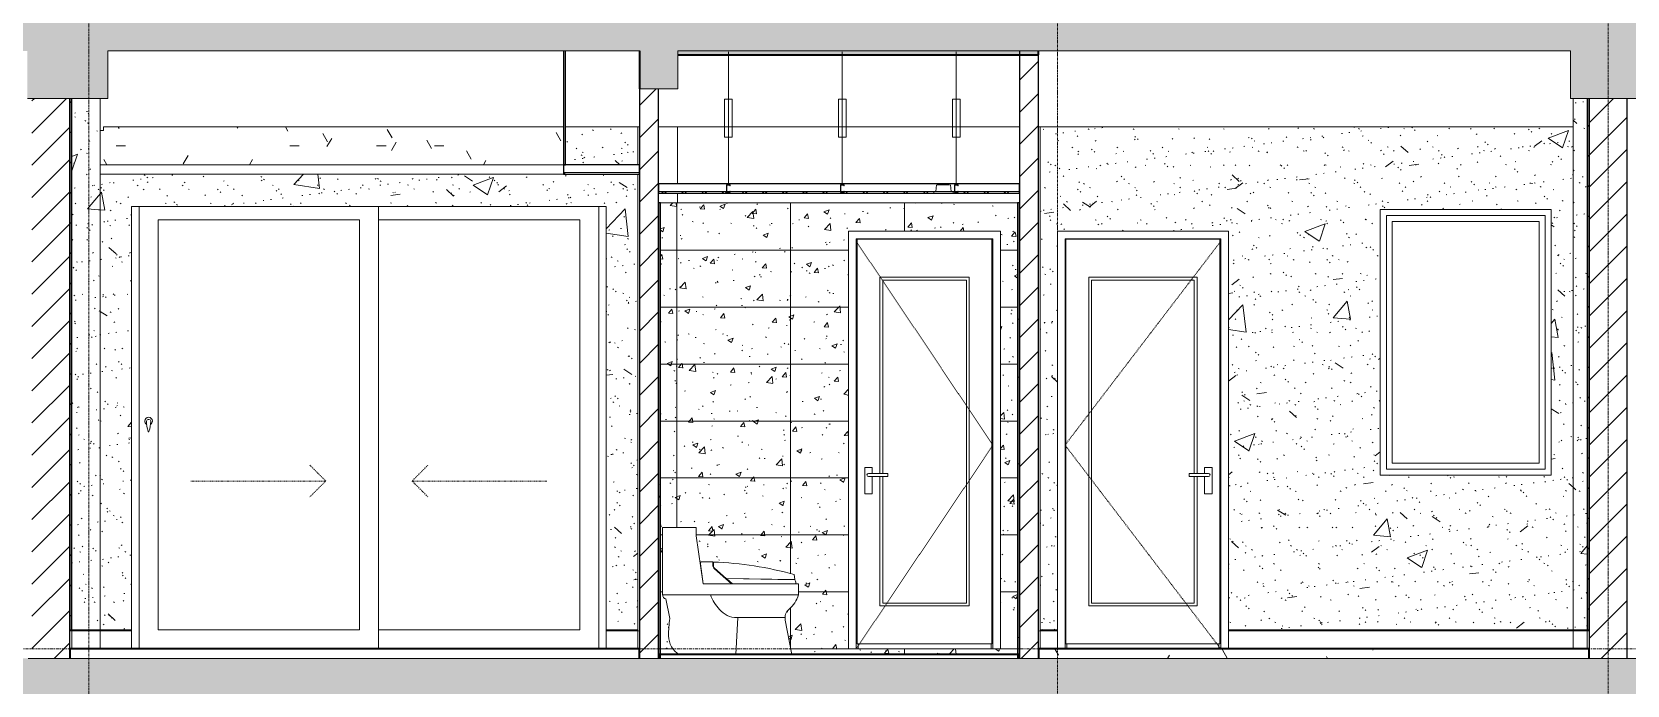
# Model space of a CAD drawing. Header units: millimetres. Extents: x -92143 to -2058, y -8802 to 35300.
# Drawn here: x -33837 to -25437, y 22409 to 25850 of the extents above; entities that cross this region are included whole.
import ezdxf

# ---------------------------------------------------------------- set-up
doc = ezdxf.new("R2010")
doc.units = ezdxf.units.MM
for name, pattern in [('Centre', [31.75, 6.35, -4.7625, 15.875, -4.7625]), ('Dash', [6.35, 3.175, -3.175]), ('Grid Line', [22.225, 12.7, -3.175, 3.175, -3.175])]:
    doc.linetypes.add(name, pattern=pattern)
for name, color, linetype, lineweight in [('0-1', 7, 'Continuous', 5), ('A-CLNG', 13, 'Continuous', 9), ('A-CLNG-1', 250, 'Continuous', 25), ('A-CLNG-2', 7, 'Continuous', 9), ('A-CLNG-PATT-1', 9, 'Continuous', 9), ('A-CLNG-PATT-2', 7, 'Continuous', 9), ('A-CLNG-PATT-3', 254, 'Continuous', 18), ('A-DETL-GENF', 92, 'Continuous', 9), ('A-DETL-GENF-1', 7, 'Continuous', 9), ('A-DETL-GENF-HDLN-1', 7, 'Dash', 9), ('A-DETL-THIN', 151, 'Continuous', 9), ('A-DOOR', 31, 'Continuous', 9), ('A-DOOR-1', 7, 'Continuous', 9), ('A-DOOR-FRAM', 31, 'Continuous', 9), ('A-DOOR-GLAZ', 31, 'Continuous', 9), ('A-DOOR-HDLN', 31, 'Dash', 18), ('A-FLOR-1', 10, 'Continuous', 35), ('A-FLOR-HRAL', 11, 'Continuous', 9), ('A-FLOR-HRAL-1', 253, 'Continuous', 18), ('A-FLOR-HRAL-2', 9, 'Continuous', 9), ('A-FLOR-LEVL-2', 51, 'Centre', 9), ('A-FLOR-PATT-1', 7, 'Continuous', 9), ('A-FLOR-PATT-2', 67, 'Continuous', 9), ('A-GLAZ', 151, 'Continuous', 9), ('A-GLAZ-1', 7, 'Continuous', 9), ('A-WALL-1', 7, 'Continuous', 9), ('A-WALL-2', 250, 'Continuous', 25), ('A-WALL-3', 113, 'Continuous', 25), ('A-WALL-PATT-1', 7, 'Continuous', 9), ('A-WALL-PATT-2', 9, 'Continuous', 9), ('A-WALL-PATT-4', 111, 'Continuous', 9), ('E-LITE-EQPM', 33, 'Continuous', 9), ('E-LITE-EQPM-1', 7, 'Continuous', 9), ('I-WALL-1', 250, 'Continuous', 25), ('I-WALL-2', 7, 'Continuous', 9), ('P-SANR-FIXT', 6, 'Continuous', 9), ('P-SANR-FIXT-1', 7, 'Continuous', 9), ('S-BEAM-2', 7, 'Continuous', 9), ('S-BEAM-3', 10, 'Continuous', 35), ('S-COLS-1', 7, 'Continuous', 9), ('S-GRID-1', 1, 'Grid Line', 9)]:
    doc.layers.add(name, color=color, linetype=linetype, lineweight=lineweight)
pattern_1 = [(45, (-51987.05, 14125), (-84.8528, 84.8528), [])]
pattern_2 = [(0, (-51987.05, 14125), (609.6, 152.4), [50.292, -406.908, 50.292, -406.908, -2438.4]), (0, (-51987.05, 14125), (609.6, 152.4), [-914.4, 50.292, -864.108, 50.292, -406.908, -1066.8]), (0, (-51987.05, 14125), (609.6, 152.4), [-2286, 50.292, -254.508, 50.292, -711.708]), (120, (-51758.45, 14201.2), (-436.7823, 451.7291), [50.292, -406.908, 50.292, -2845.308]), (120, (-51758.45, 14201.2), (-436.7823, 451.7291), [-507.492, -406.908, 50.292, -864.108, -1524]), (120, (-51758.45, 14201.2), (-436.7823, 451.7291), [-1828.8, 50.292, -406.908, 50.292, -1016.508]), (120, (-51758.45, 14201.2), (-436.7823, 451.7291), [-2336.292, -254.508, 50.292, -711.708]), (240, (-51682.25, 14506), (-172.8177, -604.1291), [50.292, -406.908, 50.292, -406.908, -2438.4]), (240, (-51682.25, 14506), (-172.8177, -604.1291), [-914.4, 50.292, -864.108, 50.292, -406.908, -1066.8]), (240, (-51682.25, 14506), (-172.8177, -604.1291), [-2286, 50.292, -254.508, 50.292, -711.708])]
pattern_3 = [(50, (-51987.05, 14125), (1093.104, -95.634), [114.3, -1257.3]), (355, (-51987, 14125), (-211.457, 1146.34), [91.44, -1005.84]), (100.451, (-51896, 14117), (881.656, 1050.7), [97.14, -1068.54]), (46.184, (-51987, 14429.8), (1626.475, -252.257), [171.45, -1885.95]), (96.636, (-51851.5, 14408.8), (1424.42, 1484.565), [145.71, -1602.81]), (351.184, (-51987, 14429.8), (1424.43, 1484.55), [137.16, -1508.76]), (21, (-51834.65, 14353.6), (909.686, -613.59), [114.3, -1257.3]), (326, (-51834.7, 14353.6), (370.812, 1105.13), [91.44, -1005.84]), (71.451, (-51758.8, 14302.5), (1280.503, 491.528), [97.14, -1068.54]), (37.5, (-51987.05, 14125), (18.5313, 507.3303), [50.292, -943.356, 50.292, -970.788, -1009.65]), (37.5, (-51987.05, 14125), (18.5313, 507.3303), [-2014.728, 50.292, -959.358]), (7.5, (-51987.05, 14125), (400.918, 601.084), [50.292, -531.876, 50.292, -920.496, -384.81]), (7.5, (-51987.05, 14125), (400.918, 601.084), [-1552.956, 50.292, -334.518]), (327.5, (-52326.9, 14125), (813.545, -34.3737), [50.292, -330.708, 50.292, -1138.428, -1577.34]), (327.5, (-52326.9, 14125), (813.545, -34.3737), [-1569.72, 50.292, -1527.048]), (317.5, (-52479.3, 14125), (888.775, 152.56), [50.292, -445.008, 50.292, -739.14, -1120.14]), (317.5, (-52479.3, 14125), (888.775, 152.56), [-1284.732, 50.292, -1069.848])]
pattern_4 = [(37.5, (-51987.05, 14125), (-4.79953, 146.8239), [5.029, -110.795, 5.029, -124.511, -123.825]), (37.5, (-51987.05, 14125), (-4.79953, 146.8239), [-245.364, 5.029, -118.796]), (7.5, (-51987.05, 14125), (134.8574, 215.0472), [5.029, -57.455, 5.029, -99.365, -40.005]), (7.5, (-51987.05, 14125), (134.8574, 215.0472), [-166.878, 5.029, -34.976]), (327.5, (-52080.78, 14125), (237.29776, 0.4316), [5.029, -33.071, 5.029, -132.131, -179.07]), (327.5, (-52080.78, 14125), (237.29776, 0.4316), [-175.26, 5.029, -174.041]), (317.5, (-52080.78, 14125), (229.067, 66.8792), [5.029, -14.021, 5.029, -84.887, -102.87]), (317.5, (-52080.78, 14125), (229.067, 66.8792), [-108.966, 5.029, -97.841])]
pattern_5 = [(45, (-51987.05, 14125), (-79.5495, 79.5495), [])]

# ---------------------------------------------------------------- blocks, each defined once
blk = doc.blocks.new('NCV_TKTC_KET CAU_rvt-1-TKCS_MẶT CẮT E')
at = {"layer": 'A-FLOR-PATT-1'}
h = blk.add_hatch(color=256, dxfattribs=at)
h.paths.add_polyline_path([(-48635.6, 25730), (-48635.6, 25750), (-50536.9, 25750), (-50536.9, 25730), (-48844.9, 25730)])
h.paths.add_polyline_path([(-75336.9, 25730), (-73236.9, 25730), (-73236.9, 25750), (-75336.9, 25750)])
h.paths.add_polyline_path([(-20336.9, 25730), (-20336.9, 25750), (-22235.3, 25750), (-22235.3, 25730), (-20484.2, 25730)])
h.paths.add_polyline_path([(-22435.3, 25730), (-22435.3, 25750), (-22438.4, 25750), (-22438.4, 25730)])
h.paths.add_polyline_path([(-48435.6, 25730), (-48433.3, 25730), (-48433.3, 25750), (-48435.6, 25750)])
h.paths.add_polyline_path([(-28536.9, 25730), (-28536.9, 25750), (-30435.3, 25750), (-30435.3, 25730), (-28807.5, 25730)])
h.paths.add_polyline_path([(-66936.9, 25730), (-65032.3, 25730), (-65032.3, 25750), (-66936.9, 25750)])
h.paths.add_polyline_path([(-30635.3, 25730), (-30635.3, 25750), (-30638.4, 25750), (-30638.4, 25730)])
h.paths.add_polyline_path([(-58736.9, 25730), (-56833.3, 25730), (-56833.3, 25750), (-58736.9, 25750)])
h.paths.add_polyline_path([(-40434.4, 25730), (-40434.4, 25750), (-42336.9, 25750), (-42336.9, 25730), (-40521.7, 25730)])
at = {"layer": 'A-FLOR-1'}
for p, q in [((-30638.4, 25750.2), (-30638.4, 25730)), ((-30638.4, 25730), (-30635.3, 25730)), ((-30435.3, 25730), (-28536.9, 25730)), ((-28536.9, 25730), (-28536.9, 25750))]:
    blk.add_line(p, q, dxfattribs=at)
at = {"layer": 'S-BEAM-2'}
for p, q in [((-33476.9, 25330), (-33460.6, 25330)), ((-33460.6, 25350), (-33460.6, 25330)), ((-31036.9, 25350), (-33460.6, 25350)), ((-30636.9, 25350), (-31026.9, 25350)), ((-28636.9, 25350), (-30536.9, 25350)), ((-27336.9, 25350), (-28536.9, 25350)), ((-25721.9, 25350), (-27336.9, 25350))]:
    blk.add_line(p, q, dxfattribs=at)
at = {"layer": 'S-BEAM-3'}
blk.add_line((-30636.9, 25750.1), (-30636.9, 25550), dxfattribs=at)
blk = doc.blocks.new('DOOR_CW_01 CANH MO-PANEL KINH - DIW_01-900x2200-CỬA GỖ VÂN LAMINATE-553375-TKCS_MẶT CẮT E')
at = {"layer": 'A-DETL-GENF-HDLN-1'}
for p, q in [((-28396.9, 6673.5), (-27576.9, 7747)), ((-27576.9, 5600), (-28396.9, 6673.5))]:
    blk.add_line(p, q, dxfattribs=at)
at = {"layer": 'A-DOOR-1'}
for p, q in [((-28396.9, 7760), (-28396.9, 5600)), ((-28396.9, 7760), (-27576.9, 7760)), ((-28391.9, 7758), (-28391.9, 5626)), ((-27581.9, 7758), (-28391.9, 7758)), ((-27581.9, 5626), (-27581.9, 7758)), ((-27576.9, 5600), (-27576.9, 7760)), ((-28271.9, 7558), (-27701.9, 7558)), ((-28271.9, 5826), (-28271.9, 7558)), ((-27716.9, 7543), (-28256.9, 7543)), ((-28256.9, 7543), (-28256.9, 5841)), ((-27716.9, 6524.5), (-27716.9, 7543)), ((-27701.9, 7558), (-27701.9, 6524.5)), ((-27661.7, 6556), (-27661.7, 6524.5)), ((-27622.2, 6556), (-27661.7, 6556)), ((-27622.2, 6416), (-27622.2, 6556)), ((-27742.7, 6524.5), (-27716.9, 6524.5)), ((-27742.7, 6507.5), (-27742.7, 6524.5)), ((-27716.9, 6507.5), (-27742.7, 6507.5)), ((-27641.9, 6524.5), (-27716.9, 6524.5)), ((-27716.9, 5841), (-27716.9, 6507.5)), ((-27641.9, 6507.5), (-27716.9, 6507.5)), ((-27701.9, 6507.5), (-27701.9, 5826)), ((-27661.7, 6507.5), (-27661.7, 6416)), ((-27661.7, 6416), (-27622.2, 6416)), ((-27701.9, 5826), (-28271.9, 5826)), ((-28256.9, 5841), (-27716.9, 5841)), ((-28436.9, 5695), (-28436.9, 5700)), ((-27536.9, 5700), (-27536.9, 5600)), ((-28391.9, 5626), (-27581.9, 5626)), ((-28386.9, 5600), (-28386.9, 5626)), ((-27586.9, 5600), (-27586.9, 5626))]:
    blk.add_line(p, q, dxfattribs=at)
for start, end in [(0, 90), (270, 0)]:
    blk.add_arc((-27641.9, 6516), 8.5, start, end, dxfattribs=at)
blk = doc.blocks.new('DOOR_CW_01 CANH MO-PANEL KINH - DIG_02-800x2200-CỬA NHÔM KÍNH-400864-TKCS_MẶT CẮT E')
at = {"layer": 'A-DETL-GENF-HDLN-1'}
for p, q in [((-28776.5, 6673.5), (-29496.5, 7747)), ((-29496.5, 5600), (-28776.5, 6673.5))]:
    blk.add_line(p, q, dxfattribs=at)
at = {"layer": 'A-DOOR-1'}
for p, q in [((-29496.5, 7760), (-29496.5, 5600)), ((-29496.5, 7760), (-28776.5, 7760)), ((-28781.5, 7758), (-29491.5, 7758)), ((-29491.5, 7758), (-29491.5, 5626)), ((-28781.5, 5626), (-28781.5, 7758)), ((-28776.5, 5600), (-28776.5, 7760)), ((-29371.5, 6524.5), (-29371.5, 7558)), ((-29371.5, 7558), (-28901.5, 7558)), ((-29356.5, 7543), (-29356.5, 6524.5)), ((-28916.5, 7543), (-29356.5, 7543)), ((-28916.5, 5841), (-28916.5, 7543)), ((-28901.5, 7558), (-28901.5, 5826)), ((-29411.8, 6556), (-29451.3, 6556)), ((-29451.3, 6556), (-29451.3, 6416)), ((-29411.8, 6524.5), (-29411.8, 6556)), ((-29356.5, 6524.5), (-29431.5, 6524.5)), ((-29356.5, 6507.5), (-29431.5, 6507.5)), ((-29411.8, 6416), (-29411.8, 6507.5)), ((-29371.5, 5826), (-29371.5, 6507.5)), ((-29356.5, 6524.5), (-29330.7, 6524.5)), ((-29356.5, 6507.5), (-29356.5, 5841)), ((-29330.7, 6507.5), (-29356.5, 6507.5)), ((-29330.7, 6524.5), (-29330.7, 6507.5)), ((-29451.3, 6416), (-29411.8, 6416)), ((-28901.5, 5826), (-29371.5, 5826)), ((-29356.5, 5841), (-28916.5, 5841)), ((-29491.5, 5626), (-28781.5, 5626)), ((-29486.5, 5626), (-29486.5, 5600)), ((-28786.5, 5626), (-28786.5, 5600))]:
    blk.add_line(p, q, dxfattribs=at)
for start, end in [(90, 180), (180, 270)]:
    blk.add_arc((-29431.5, 6516), 8.5, start, end, dxfattribs=at)
blk = doc.blocks.new('M_Fixed - 900 x 1400-901190-TKCS_MẶT CẮT E')
at = {"layer": 'A-GLAZ-1'}
for p, q in [((-26704.9, 7883), (-25868.9, 7883)), ((-26704.9, 6547), (-26704.9, 7883)), ((-26673.9, 7852), (-25899.9, 7852)), ((-26673.9, 6578), (-26673.9, 7852)), ((-25899.9, 7852), (-25899.9, 6578)), ((-25868.9, 7883), (-25868.9, 6547)), ((-25899.9, 6578), (-26673.9, 6578)), ((-25868.9, 6547), (-26704.9, 6547))]:
    blk.add_line(p, q, dxfattribs=at)
blk = doc.blocks.new('TOILET - TOILET-400871-TKCS_MẶT CẮT E')
at = {"layer": 'P-SANR-FIXT-1'}
for p, q in [((-30517.2, 6238.8), (-30338.3, 6238.8)), ((-30517.2, 5884.5), (-30517.2, 6238.8)), ((-30338.3, 6238.8), (-30338.3, 6196.1)), ((-30338.3, 6196.1), (-30301.7, 5942.7)), ((-30317.1, 6048.9), (-30313.7, 6058.1)), ((-30301.7, 5942.7), (-30317.1, 6048.9)), ((-30311.6, 6059.4), (-30250.9, 6057.8)), ((-30248.1, 6040.7), (-30248.1, 6057.1)), ((-30181.1, 5971.6), (-30244.4, 6027.8)), ((-30243, 6022.1), (-30153.7, 5942.7)), ((-29819.2, 5965.3), (-30181.1, 5971.6)), ((-30179, 5970), (-29819.9, 5963.7)), ((-30147, 5942.7), (-30179, 5970)), ((-29822.8, 5991.3), (-29819.2, 5965.3)), ((-30514.1, 5884.5), (-30517.2, 5884.5)), ((-29800.4, 5884.5), (-30517.2, 5884.5)), ((-30153.7, 5942.7), (-30301.7, 5942.7)), ((-30301.7, 5942.7), (-29800.4, 5942.7)), ((-29813.5, 5942.7), (-30147, 5942.7)), ((-29813.5, 5950.7), (-29813.5, 5942.7)), ((-29800.4, 5942.7), (-29800.4, 5884.5)), ((-30477.9, 5760.8), (-30499.7, 5863.3)), ((-30130, 5570), (-30119.8, 5764.9)), ((-30125, 5764.9), (-29871.4, 5764.9)), ((-29869.9, 5751.5), (-29836, 5570))]:
    blk.add_line(p, q, dxfattribs=at)
for centre, radius, start, end in [((-30311.7, 6057.2), 2.2, 88.51614, 155.48386), ((-29006, 6068.4), 1244.9, 180.48583, 181.44358), ((-30310.2, 4249.5), 1808.7, 74.36622, 88.03046), ((-30226.7, 6039.8), 24, 186.65493, 227.34507), ((-30223.8, 6040.7), 24.3, 180, 212), ((-30495.4, 5881.7), 18.9, 171.55862, 257), ((-30070.1, 5954.4), 206.2, 199.83167, 225.13615), ((-29944.9, 5924.8), 150, 309.05865, 344.41613), ((-29845.4, 5943), 32.8, 13.44859, 39.07027), ((-30125, 5881.3), 116.3, 218.87858, 270), ((-29814.7, 5764.2), 56.7, 129.05865, 192.94135), ((-29921.6, 5674.2), 563, 171.15965, 180.57228), ((-30367.9, 5669.8), 116.7, 180.57228, 239.3773)]:
    blk.add_arc(centre, radius, start, end, dxfattribs=at)
blk = doc.blocks.new('LIC_10-ĐÈN LED DOWNLIGHT ÂM TRẦN_ P_6W_ ÁNH SÁNG 4000K - LIC_10-ĐÈN LED DOWNLIGHT ÂM TRẦN_ P_6W_ ÁNH SÁNG 4000K-806193-TKCS_MẶT CẮT E')
at = {"layer": 'E-LITE-EQPM-1'}
for p, q in [((-29096.9, 8000), (-29096.9, 7998)), ((-29096.9, 7998), (-29091, 7998)), ((-28976.9, 7998), (-29096.9, 7998)), ((-29093.4, 8000), (-29095.8, 8000)), ((-29076.1, 8000), (-29093.3, 8000)), ((-28982.9, 8000), (-29091, 8000)), ((-29087.9, 8009), (-29087.9, 8000)), ((-29082, 8000), (-29085.5, 8000)), ((-28991, 8009), (-29082.9, 8009)), ((-29081.9, 8002), (-29081.9, 8000)), ((-29078.6, 8000), (-29081.1, 8000)), ((-29074.4, 8045), (-29077, 8009)), ((-29000.3, 8000), (-29073.6, 8000)), ((-29004.4, 8045), (-29069.4, 8045)), ((-29053.3, 8000), (-29060.6, 8000)), ((-29013.3, 8000), (-29020.5, 8000)), ((-28996.9, 8009), (-28999.4, 8045)), ((-28980.5, 8000), (-28997.7, 8000)), ((-28992.7, 8000), (-28995.3, 8000)), ((-28991.9, 8000), (-28991.9, 8002)), ((-28988.4, 8000), (-28991.8, 8000)), ((-28985.9, 8000), (-28985.9, 8009)), ((-28982.9, 7998), (-28976.9, 7998)), ((-28978.1, 8000), (-28980.5, 8000)), ((-28976.9, 7998), (-28976.9, 8000))]:
    blk.add_line(p, q, dxfattribs=at)
blk = doc.blocks.new('Railing - Railing-943831-TKCS_MẶT CẮT E')
at = {"layer": 'A-FLOR-HRAL-1'}
for p, q in [((-33626.9, 22695), (-33636.9, 22695)), ((-33636.9, 22695), (-33636.9, 22600)), ((-33626.9, 22600), (-33626.9, 22695)), ((-33636.9, 22600), (-33626.9, 22600))]:
    blk.add_line(p, q, dxfattribs=at)
at = {"layer": 'A-FLOR-HRAL-2'}
for p, q in [((-33626.9, 22695), (-33476.9, 22695)), ((-33476.9, 22695), (-33313.1, 22695)), ((-33476.9, 22695), (-33476.9, 22600)), ((-33313.1, 22695), (-33313.1, 22600))]:
    blk.add_line(p, q, dxfattribs=at)
blk = doc.blocks.new('Railing - Railing-915936-TKCS_MẶT CẮT E')
at = {"layer": 'A-FLOR-HRAL-2'}
for p, q in [((-30813.1, 5600), (-30813.1, 5695)), ((-30813.1, 5695), (-30646.9, 5695)), ((-30646.9, 5695), (-30636.9, 5695)), ((-30646.9, 5695), (-30646.9, 5600))]:
    blk.add_line(p, q, dxfattribs=at)
blk = doc.blocks.new('Railing - Railing-915938-TKCS_MẶT CẮT E')
at = {"layer": 'A-FLOR-HRAL-1'}
for p, q in [((-28526.9, 5695), (-28536.9, 5695)), ((-28536.9, 5695), (-28536.9, 5600)), ((-28526.9, 5600), (-28526.9, 5695)), ((-28536.9, 5600), (-28526.9, 5600))]:
    blk.add_line(p, q, dxfattribs=at)
at = {"layer": 'A-FLOR-HRAL-2'}
for p, q in [((-28526.9, 5695), (-28436.5, 5695)), ((-28436.5, 5695), (-28436.5, 5600))]:
    blk.add_line(p, q, dxfattribs=at)
blk = doc.blocks.new('Railing - Railing-915939-TKCS_MẶT CẮT E')
at = {"layer": 'A-FLOR-HRAL-1'}
for p, q in [((-25636.9, 5695), (-25646.9, 5695)), ((-25646.9, 5695), (-25646.9, 5600)), ((-25636.9, 5600), (-25636.9, 5695)), ((-25646.9, 5600), (-25636.9, 5600))]:
    blk.add_line(p, q, dxfattribs=at)
at = {"layer": 'A-FLOR-HRAL-2'}
for p, q in [((-27536.5, 5695), (-25721.9, 5695)), ((-27536.5, 5600), (-27536.5, 5695)), ((-25721.9, 5695), (-25646.9, 5695)), ((-25721.9, 5695), (-25721.9, 5600))]:
    blk.add_line(p, q, dxfattribs=at)
blk = doc.blocks.new('CL_01-VÁCH DỰNG THẠCH CAO CĂN HỘ LOẠI 1-5D11 - CL_01-VÁCH DỰNG THẠCH CAO CĂN HỘ LOẠI 1A-5-V64-TKCS_MẶT CẮT E')
at = {"layer": 'A-CLNG-PATT-3'}
h = blk.add_hatch(dxfattribs=at)
h.set_pattern_fill('FP_2', color=256, style=0, pattern_type=2)
h.set_pattern_definition(pattern_2)
h.paths.add_polyline_path([(-31036.9, 25150), (-31036.9, 25350), (-33460.6, 25350), (-33460.6, 25330), (-33476.9, 25330), (-33476.9, 25150), (-31581.9, 25150)])
at = {"layer": 'A-CLNG-1'}
for p, q in [((-31036.9, 25750), (-31036.9, 25150)), ((-31026.9, 25150), (-31026.9, 25750)), ((-31036.9, 25150), (-31026.9, 25150))]:
    blk.add_line(p, q, dxfattribs=at)
at = {"layer": 'A-CLNG-2'}
blk.add_line((-31036.9, 25150), (-33476.9, 25150), dxfattribs=at)
blk = doc.blocks.new('NCV_TKTC_TANG 6 - 8_rvt-1-TKCS_MẶT CẮT E')
at = {"layer": 'A-CLNG-PATT-1'}
h = blk.add_hatch(dxfattribs=at)
h.set_pattern_fill('FP_4', color=256, style=0, pattern_type=2)
h.set_pattern_definition([(45, (-51987.05, 14125), (-53.033, 53.033), []), (135, (-51987.05, 14125), (-53.033, -53.033), [])])
h.paths.add_polyline_path([(-28807.5, 25000), (-28636.9, 25000), (-28636.9, 25010), (-28959.4, 25010), (-28959.4, 25005), (-28979.4, 25005), (-28979.4, 25010), (-28990.5, 25009), (-28990.5, 25000), (-28959.4, 25000)])
h.paths.add_polyline_path([(-30348.8, 25000), (-29083.4, 25000), (-29082.9, 25009), (-29559.4, 25007.5), (-29559.4, 25005), (-29579.4, 25005), (-29579.4, 25010), (-30159.4, 25010), (-30159.4, 25005), (-30179.4, 25005), (-30179.4, 25010), (-30536.9, 25010), (-30536.9, 25000)])
h.paths.add_polyline_path([(-28961.9, 25007.5), (-28961.9, 25010), (-28976.9, 25009), (-28976.9, 25007.5)])
h.paths.add_polyline_path([(-29576.9, 25007.5), (-29561.9, 25007.5), (-29561.9, 25010), (-29576.9, 25010)])
h.paths.add_polyline_path([(-30176.9, 25007.5), (-30161.9, 25007.5), (-30161.9, 25010), (-30176.9, 25010)])
at = {"layer": 'A-CLNG-PATT-2'}
h = blk.add_hatch(dxfattribs=at)
h.set_pattern_fill('FP_12', color=256, style=0, pattern_type=2)
h.set_pattern_definition([(0, (-51987.05, 14125), (1219.2, 304.8), [50.292, -864.108, 50.292, -864.108, -4876.8]), (0, (-51987.05, 14125), (1219.2, 304.8), [-1828.8, 50.292, -1778.508, 50.292, -864.108, -2133.6]), (0, (-51987.05, 14125), (1219.2, 304.8), [-4572, 50.292, -559.308, 50.292, -1473.708]), (120, (-51529.85, 14277.4), (-873.5645, 903.458), [50.292, -864.108, 50.292, -5740.908]), (120, (-51529.85, 14277.4), (-873.5645, 903.458), [-964.692, -864.108, 50.292, -1778.508, -3048]), (120, (-51529.85, 14277.4), (-873.5645, 903.458), [-3657.6, 50.292, -864.108, 50.292, -2083.308]), (120, (-51529.85, 14277.4), (-873.5645, 903.458), [-4622.292, -559.308, 50.292, -1473.708]), (240, (-51377.45, 14887), (-345.6355, -1208.258), [50.292, -864.108, 50.292, -5740.908]), (240, (-51377.45, 14887), (-345.6355, -1208.258), [-964.692, -864.108, 50.292, -1778.508, -3048]), (240, (-51377.45, 14887), (-345.6355, -1208.258), [-3657.6, 50.292, -864.108, 50.292, -2083.308]), (240, (-51377.45, 14887), (-345.6355, -1208.258), [-4622.292, -559.308, 50.292, -1473.708])])
h.paths.add_polyline_path([(-30636.9, 25100), (-30636.9, 25110), (-31036.9, 25110), (-31036.9, 25100)])
at = {"layer": 'A-FLOR-PATT-2'}
h = blk.add_hatch(dxfattribs=at)
h.set_pattern_fill('FP_2', color=256, style=0, pattern_type=2)
h.set_pattern_definition(pattern_2)
h.paths.add_polyline_path([(-28536.9, 22550), (-25636.9, 22550), (-25636.9, 22600), (-28536.9, 22600)])
at = {"layer": 'A-WALL-PATT-1'}
h = blk.add_hatch(dxfattribs=at)
h.set_pattern_fill('FP_5', color=256, style=0, pattern_type=2)
h.set_pattern_definition(pattern_5)
h.paths.add_polyline_path([(-33626.9, 22700), (-33626.9, 25500), (-33636.9, 25500), (-33636.9, 22700)])
h = blk.add_hatch(dxfattribs=at)
h.set_pattern_fill('FP_5', color=256, style=0, pattern_type=2)
h.set_pattern_definition(pattern_5)
h.paths.add_polyline_path([(-25636.9, 22700), (-25636.9, 25500), (-25646.9, 25500), (-25646.9, 22700)])
at = {"layer": 'A-WALL-PATT-2'}
h = blk.add_hatch(dxfattribs=at)
h.set_pattern_fill('FP_1', color=256, style=0, pattern_type=2)
h.set_pattern_definition(pattern_1)
h.paths.add_polyline_path([(-28636.9, 22550), (-28536.9, 22550), (-28536.9, 25750), (-28636.9, 25750), (-28636.9, 23022.2)])
h = blk.add_hatch(dxfattribs=at)
h.set_pattern_fill('FP_1', color=256, style=0, pattern_type=2)
h.set_pattern_definition(pattern_1)
h.paths.add_polyline_path([(-30636.9, 22550), (-30536.9, 22550), (-30536.9, 25550), (-30635.3, 25550), (-30636.9, 22717.8)])
h = blk.add_hatch(dxfattribs=at)
h.set_pattern_fill('FP_7', color=256, style=0, pattern_type=2)
h.set_pattern_definition(pattern_3)
h.paths.add_polyline_path([(-33486.9, 22700), (-33486.9, 25500), (-33626.9, 25500), (-33626.9, 22700)])
h = blk.add_hatch(dxfattribs=at)
h.set_pattern_fill('FP_6', color=256, style=0, pattern_type=2)
h.set_pattern_definition(pattern_4)
h.paths.add_polyline_path([(-33486.9, 22700), (-33486.9, 25500), (-33626.9, 25500), (-33626.9, 22700)])
h = blk.add_hatch(dxfattribs=at)
h.set_pattern_fill('FP_7', color=256, style=0, pattern_type=2)
h.set_pattern_definition(pattern_3)
h.paths.add_polyline_path([(-33486.9, 22700), (-33476.9, 22700), (-33476.9, 25500), (-33486.9, 25500), (-33486.9, 23022.2)])
h = blk.add_hatch(dxfattribs=at)
h.set_pattern_fill('FP_6', color=256, style=0, pattern_type=2)
h.set_pattern_definition(pattern_4)
h.paths.add_polyline_path([(-33486.9, 22700), (-33476.9, 22700), (-33476.9, 25500), (-33486.9, 25500), (-33486.9, 23022.2)])
h = blk.add_hatch(dxfattribs=at)
h.set_pattern_fill('FP_7', color=256, style=0, pattern_type=2)
h.set_pattern_definition(pattern_3)
h.paths.add_polyline_path([(-25721.9, 22700), (-25646.9, 22700), (-25646.9, 25500), (-25721.9, 25500), (-25721.9, 23022.2)])
h = blk.add_hatch(dxfattribs=at)
h.set_pattern_fill('FP_6', color=256, style=0, pattern_type=2)
h.set_pattern_definition(pattern_4)
h.paths.add_polyline_path([(-25721.9, 22700), (-25646.9, 22700), (-25646.9, 25500), (-25721.9, 25500), (-25721.9, 23022.2)])
h = blk.add_hatch(dxfattribs=at)
h.set_pattern_fill('FP_7', color=256, style=0, pattern_type=2)
h.set_pattern_definition(pattern_3)
h.paths.add_polyline_path([(-33476.9, 22700), (-33313.1, 22700), (-33313.1, 24930), (-30813.1, 24930), (-30813.1, 22700), (-30646.9, 22700), (-30646.9, 25100), (-33476.9, 25100), (-33476.9, 23022.2)])
h.paths.add_polyline_path([(-31026.9, 25150), (-30646.9, 25150), (-30646.9, 25350), (-31026.9, 25350)])
h = blk.add_hatch(dxfattribs=at)
h.set_pattern_fill('FP_6', color=256, style=0, pattern_type=2)
h.set_pattern_definition(pattern_4)
h.paths.add_polyline_path([(-33476.9, 22700), (-33313.1, 22700), (-33313.1, 24930), (-30813.1, 24930), (-30813.1, 22700), (-30646.9, 22700), (-30646.9, 25100), (-33476.9, 25100), (-33476.9, 23022.2)])
h.paths.add_polyline_path([(-31026.9, 25150), (-30646.9, 25150), (-30646.9, 25350), (-31026.9, 25350)])
h = blk.add_hatch(dxfattribs=at)
h.set_pattern_fill('FP_7', color=256, style=0, pattern_type=2)
h.set_pattern_definition(pattern_3)
h.paths.add_polyline_path([(-28526.9, 22700), (-28436.9, 22700), (-28436.9, 24800), (-27536.9, 24800), (-27536.9, 22700), (-25721.9, 22700), (-25721.9, 25350), (-28526.9, 25350), (-28526.9, 23022.2)])
h.paths.add_polyline_path([(-26649.6, 23515), (-26736.9, 23515), (-26736.9, 24915), (-25836.9, 24915), (-25836.9, 23515)])
h = blk.add_hatch(dxfattribs=at)
h.set_pattern_fill('FP_6', color=256, style=0, pattern_type=2)
h.set_pattern_definition(pattern_4)
h.paths.add_polyline_path([(-28526.9, 22700), (-28436.9, 22700), (-28436.9, 24800), (-27536.9, 24800), (-27536.9, 22700), (-25721.9, 22700), (-25721.9, 25350), (-28526.9, 25350), (-28526.9, 23022.2)])
h.paths.add_polyline_path([(-26649.6, 23515), (-26736.9, 23515), (-26736.9, 24915), (-25836.9, 24915), (-25836.9, 23515)])
h = blk.add_hatch(dxfattribs=at)
h.set_pattern_fill('FP_2', color=256, style=0, pattern_type=2)
h.set_pattern_definition(pattern_2)
h.paths.add_polyline_path([(-30526.9, 22550), (-30526.9, 24950), (-30536.9, 24950), (-30536.9, 22550)])
h = blk.add_hatch(dxfattribs=at)
h.set_pattern_fill('FP_10', color=256, style=0, pattern_type=2)
h.set_pattern_definition([(50, (-51987.05, 14125), (273.276, -23.909), [28.575, -314.325]), (355, (-51987.05, 14125), (-52.8646, 286.585), [22.86, -251.46]), (100.451, (-51964.28, 14123), (220.4138, 262.6745), [24.285, -267.135]), (46.184, (-51987.05, 14201.2), (406.6187, -63.0646), [42.863, -471.488]), (96.636, (-51953.17, 14195.94), (356.104, 371.1414), [36.428, -400.703]), (351.184, (-51987.05, 14201.2), (356.1075, 371.138), [34.29, -377.19]), (21, (-51948.95, 14182.15), (227.4212, -153.3982), [28.575, -314.325]), (326, (-51948.95, 14182.15), (92.7027, 276.2822), [22.86, -251.46]), (71.451, (-51930, 14169.37), (320.1254, 122.8816), [24.285, -267.135]), (37.5, (-51987.05, 14125), (4.6325, 126.8326), [5.029, -243.383, 5.029, -250.241, -252.413]), (37.5, (-51987.05, 14125), (4.6325, 126.8326), [-503.682, 5.029, -247.383]), (7.5, (-51987.05, 14125), (100.22916, 150.2711), [5.029, -140.513, 5.029, -237.668, -96.203]), (7.5, (-51987.05, 14125), (100.22916, 150.2711), [-388.239, 5.029, -91.173]), (327.5, (-52072.01, 14125), (203.38684, -8.5935), [5.029, -90.221, 5.029, -292.151, -394.335]), (327.5, (-52072.01, 14125), (203.38684, -8.5935), [-392.43, 5.029, -389.306]), (317.5, (-52110.11, 14125), (222.1944, 38.1398), [5.029, -118.796, 5.029, -192.329, -280.035]), (317.5, (-52110.11, 14125), (222.1944, 38.1398), [-321.183, 5.029, -275.006])])
h.paths.add_polyline_path([(-28646.9, 22570), (-28646.9, 24950), (-30526.9, 24950), (-30526.9, 22570), (-30426.9, 22570), (-30438.8, 22577.1), (-30457.8, 22595.4), (-30472.2, 22617.6), (-30481.3, 22642.4), (-30484.5, 22668.6), (-30482.8, 22717.8), (-30477.9, 22760.8), (-30499.7, 22863.3), (-30507.9, 22867.6), (-30513.2, 22875.2), (-30514.1, 22884.5), (-30517.2, 22884.5), (-30517.2, 23238.8), (-30338.3, 23238.8), (-30338.3, 23196.1), (-30317.1, 23048.9), (-30311.6, 23059.4), (-30250.9, 23057.8), (-30249.2, 23031.5), (-30243, 23022.1), (-30153.7, 22942.7), (-30147, 22942.7), (-30179, 22970), (-29819.2, 22962.5), (-29813.5, 22950.7), (-29813.5, 22942.7), (-29800.4, 22942.7), (-29800.4, 22884.5), (-29813.5, 22853), (-29833.3, 22825.4), (-29859.2, 22799.3), (-29865.9, 22788.5), (-29870, 22776.6), (-29871.4, 22764.1), (-29869.9, 22751.5), (-29836, 22570), (-28647.7, 22570)])
h.paths.add_polyline_path([(-29115.7, 22600), (-29536.5, 22600), (-29536.5, 24800), (-28736.5, 24800), (-28736.5, 22600)])
h.paths.add_polyline_path([(-29819.2, 22965.3), (-30181.1, 22971.6), (-30245.2, 23030.4), (-30248.1, 23046.9), (-30246.7, 23057), (-30104.7, 23046.5), (-29952.9, 23022.2), (-29822.8, 22991.3), (-29819.9, 22970.8)])
h = blk.add_hatch(dxfattribs=at)
h.set_pattern_fill('FP_46', color=256, style=0, pattern_type=2)
h.set_pattern_definition([(0, (-28641.94, 22600), (0, 300), []), (90, (-28641.94, 22600), (-600, 4e-14), [])])
h.paths.add_polyline_path([(-28646.9, 22570), (-28646.9, 24950), (-30526.9, 24950), (-30526.9, 22570), (-30426.9, 22570), (-30438.8, 22577.1), (-30457.8, 22595.4), (-30472.2, 22617.6), (-30481.3, 22642.4), (-30484.5, 22668.6), (-30482.8, 22717.8), (-30477.9, 22760.8), (-30499.7, 22863.3), (-30507.9, 22867.6), (-30513.2, 22875.2), (-30514.1, 22884.5), (-30517.2, 22884.5), (-30517.2, 23238.8), (-30338.3, 23238.8), (-30338.3, 23196.1), (-30317.1, 23048.9), (-30311.6, 23059.4), (-30250.9, 23057.8), (-30249.2, 23031.5), (-30243, 23022.1), (-30153.7, 22942.7), (-30147, 22942.7), (-30179, 22970), (-29819.2, 22962.5), (-29813.5, 22950.7), (-29813.5, 22942.7), (-29800.4, 22942.7), (-29800.4, 22884.5), (-29813.5, 22853), (-29833.3, 22825.4), (-29859.2, 22799.3), (-29865.9, 22788.5), (-29870, 22776.6), (-29871.4, 22764.1), (-29869.9, 22751.5), (-29836, 22570), (-28647.7, 22570)])
h.paths.add_polyline_path([(-29115.7, 22600), (-29536.5, 22600), (-29536.5, 24800), (-28736.5, 24800), (-28736.5, 22600)])
h.paths.add_polyline_path([(-29819.2, 22965.3), (-30181.1, 22971.6), (-30245.2, 23030.4), (-30248.1, 23046.9), (-30246.7, 23057), (-30104.7, 23046.5), (-29952.9, 23022.2), (-29822.8, 22991.3), (-29819.9, 22970.8)])
h = blk.add_hatch(dxfattribs=at)
h.set_pattern_fill('FP_2', color=256, style=0, pattern_type=2)
h.set_pattern_definition(pattern_2)
h.paths.add_polyline_path([(-28636.9, 22550), (-28636.9, 24950), (-28646.9, 24950), (-28646.9, 22550)])
at = {"layer": 'A-CLNG-1'}
for p, q in [((-30636.9, 25150), (-31036.9, 25150)), ((-31036.9, 25150), (-31036.9, 25100)), ((-30636.9, 25100), (-30636.9, 25150)), ((-31036.9, 25100), (-30636.9, 25100)), ((-28636.9, 25050), (-30536.9, 25050)), ((-30536.9, 25050), (-30536.9, 25000)), ((-28636.9, 25000), (-28636.9, 25050)), ((-30536.9, 25000), (-29091, 25000)), ((-28982.9, 25000), (-28636.9, 25000))]:
    blk.add_line(p, q, dxfattribs=at)
at = {"layer": 'A-CLNG-2'}
for p, q in [((-33476.9, 25150), (-31036.9, 25150)), ((-31036.9, 25100), (-33476.9, 25100)), ((-30636.9, 25110), (-31036.9, 25110)), ((-30179.1, 25010), (-30536.9, 25010)), ((-30160.1, 25010), (-30176.9, 25010)), ((-29579.1, 25010), (-30159.4, 25010)), ((-29560.1, 25010), (-29576.9, 25010)), ((-29071.5, 25010), (-29559.4, 25010)), ((-28979.1, 25010), (-29002.3, 25010)), ((-28961.6, 25010), (-28976.9, 25010)), ((-28636.9, 25010), (-28959.4, 25010))]:
    blk.add_line(p, q, dxfattribs=at)
at = {"layer": 'A-FLOR-1'}
for p, q in [((-30636.9, 22600), (-33636.9, 22600)), ((-33636.9, 22600), (-33636.9, 22550)), ((-30636.9, 22550), (-30636.9, 22600)), ((-25636.9, 22600), (-28536.9, 22600)), ((-28536.9, 22600), (-28536.9, 22550)), ((-25636.9, 22550), (-25636.9, 22600)), ((-28636.9, 22570), (-30536.9, 22570)), ((-30536.9, 22570), (-30536.9, 22550)), ((-28636.9, 22550), (-28636.9, 22570))]:
    blk.add_line(p, q, dxfattribs=at)
at = {"layer": 'A-WALL-1'}
for p, q in [((-28436.9, 22695), (-28436.9, 22700)), ((-27536.9, 22700), (-27536.9, 22600)), ((-25711.9, 22695), (-25711.9, 22700))]:
    blk.add_line(p, q, dxfattribs=at)
at = {"layer": 'A-WALL-2'}
for p, q in [((-30636.9, 25750.1), (-30636.9, 22550)), ((-28636.9, 25750), (-28636.9, 22550)), ((-28536.9, 22550), (-28536.9, 25750)), ((-30536.9, 22550), (-30536.9, 25550))]:
    blk.add_line(p, q, dxfattribs=at)
at = {"layer": 'I-WALL-1'}
for p, q in [((-33636.9, 25500), (-33636.9, 22700)), ((-33626.9, 22700), (-33626.9, 25500)), ((-25646.9, 25500), (-25646.9, 22700)), ((-25636.9, 22700), (-25636.9, 25500)), ((-30536.9, 24950), (-30536.9, 22550)), ((-30526.9, 24950), (-30536.9, 24950)), ((-30526.9, 22550), (-30526.9, 24950)), ((-28636.9, 24950), (-28646.9, 24950)), ((-28646.9, 24950), (-28646.9, 22550)), ((-28636.9, 22550), (-28636.9, 24950)), ((-33636.9, 22700), (-33626.9, 22700)), ((-25646.9, 22700), (-25636.9, 22700))]:
    blk.add_line(p, q, dxfattribs=at)
at = {"layer": 'I-WALL-2'}
for p, q in [((-33476.9, 25500), (-33476.9, 22700)), ((-25721.9, 25500), (-25721.9, 22700)), ((-30646.9, 25150), (-30646.9, 25350)), ((-28526.9, 25350), (-28526.9, 22700)), ((-30646.9, 22700), (-30646.9, 25100)), ((-28646.9, 24950), (-30526.9, 24950)), ((-33313.1, 22700), (-33313.1, 24930)), ((-33313.1, 24930), (-30813.1, 24930)), ((-30813.1, 24930), (-30813.1, 22700)), ((-26736.9, 23515), (-26736.9, 24915)), ((-26736.9, 24915), (-25836.9, 24915)), ((-25836.9, 24915), (-25836.9, 23515)), ((-29536.5, 22600), (-29536.5, 24800)), ((-29536.5, 24800), (-28736.5, 24800)), ((-28736.5, 24800), (-28736.5, 22600)), ((-28436.9, 22700), (-28436.9, 24800)), ((-28436.9, 24800), (-27536.9, 24800)), ((-27536.9, 24800), (-27536.9, 22700)), ((-25836.9, 23515), (-26736.9, 23515)), ((-33626.9, 22700), (-33486.9, 22700)), ((-33476.9, 22700), (-33486.9, 22700)), ((-33476.9, 22700), (-33313.1, 22700)), ((-30813.1, 22700), (-30646.9, 22700)), ((-28526.9, 22700), (-28436.9, 22700)), ((-27536.9, 22700), (-25721.9, 22700)), ((-25721.9, 22700), (-25646.9, 22700)), ((-28736.5, 22600), (-29536.5, 22600))]:
    blk.add_line(p, q, dxfattribs=at)
at = {"layer": 'S-COLS-1'}
for p, q in [((-30436.9, 25350), (-30436.9, 25050)), ((-30436.9, 25000), (-30436.9, 24950))]:
    blk.add_line(p, q, dxfattribs=at)
at = {"layer": 'A-CLNG'}
blk.add_blockref('CL_01-VÁCH DỰNG THẠCH CAO CĂN HỘ LOẠI 1-5D11 - CL_01-VÁCH DỰNG THẠCH CAO CĂN HỘ LOẠI 1A-5-V64-TKCS_MẶT CẮT E', (0, 0), dxfattribs=at)
at = {"layer": 'A-DOOR'}
for name in ['DOOR_CW_01 CANH MO-PANEL KINH - DIG_02-800x2200-CỬA NHÔM KÍNH-400864-TKCS_MẶT CẮT E', 'DOOR_CW_01 CANH MO-PANEL KINH - DIW_01-900x2200-CỬA GỖ VÂN LAMINATE-553375-TKCS_MẶT CẮT E']:
    blk.add_blockref(name, (0, 17000), dxfattribs=at)
at = {"layer": 'A-FLOR-HRAL'}
for name, p in [('Railing - Railing-943831-TKCS_MẶT CẮT E', (0, 0)), ('Railing - Railing-915936-TKCS_MẶT CẮT E', (0, 17000)), ('Railing - Railing-915938-TKCS_MẶT CẮT E', (0, 17000)), ('Railing - Railing-915939-TKCS_MẶT CẮT E', (0, 17000))]:
    blk.add_blockref(name, p, dxfattribs=at)
at = {"layer": 'A-GLAZ'}
blk.add_blockref('M_Fixed - 900 x 1400-901190-TKCS_MẶT CẮT E', (0, 17000), dxfattribs=at)
at = {"layer": 'E-LITE-EQPM'}
blk.add_blockref('LIC_10-ĐÈN LED DOWNLIGHT ÂM TRẦN_ P_6W_ ÁNH SÁNG 4000K - LIC_10-ĐÈN LED DOWNLIGHT ÂM TRẦN_ P_6W_ ÁNH SÁNG 4000K-806193-TKCS_MẶT CẮT E', (0, 17000), dxfattribs=at)
at = {"layer": 'P-SANR-FIXT'}
blk.add_blockref('TOILET - TOILET-400871-TKCS_MẶT CẮT E', (0, 17000), dxfattribs=at)
blk = doc.blocks.new('DEG_02-DEG_03 - DEG_02-2500x2400mm-CỬA ĐI 02 CÁNH TRƯỢT-V80-TKCS_MẶT CẮT E')
at = {"layer": 'A-DOOR'}
for p, q in [((-32012.4, 5600), (-32012.4, 7930)), ((-33172.4, 5700), (-33172.4, 7860)), ((-33172.4, 7860), (-32112.4, 7860)), ((-32112.4, 7860), (-32112.4, 5700)), ((-32112.4, 5700), (-33172.4, 5700))]:
    blk.add_line(p, q, dxfattribs=at)
at = {"layer": 'A-DOOR', "flags": 128}
blk.add_lwpolyline([(-33220.9, 6808.7), (-33220.9, 6808.7), (-33220.9, 6808.7), (-33220.9, 6808.7), (-33220.9, 6808.7), (-33220.9, 6808.7), (-33220.9, 6808.7), (-33220.9, 6808.7), (-33221, 6808.7), (-33221, 6808.7), (-33221, 6808.7), (-33221, 6808.7), (-33221.1, 6808.7), (-33221.1, 6808.7), (-33221.1, 6808.7), (-33221.2, 6808.7), (-33221.2, 6808.7), (-33221.2, 6808.7), (-33221.3, 6808.7), (-33221.3, 6808.7), (-33221.4, 6808.7), (-33221.4, 6808.7), (-33221.5, 6808.7), (-33221.5, 6808.7), (-33221.6, 6808.7), (-33221.6, 6808.7), (-33221.7, 6808.7), (-33221.7, 6808.7), (-33221.8, 6808.7), (-33221.8, 6808.7), (-33221.9, 6808.7), (-33221.9, 6808.7), (-33222, 6808.7), (-33222, 6808.7), (-33222.1, 6808.7), (-33222.2, 6808.7), (-33222.2, 6808.7), (-33222.3, 6808.7), (-33222.3, 6808.7), (-33222.4, 6808.7), (-33222.5, 6808.7), (-33222.5, 6808.7), (-33222.6, 6808.7), (-33222.6, 6808.7), (-33222.7, 6808.7), (-33222.8, 6808.7), (-33222.8, 6808.7), (-33222.9, 6808.7), (-33222.9, 6808.7), (-33223, 6808.7), (-33223, 6808.7), (-33223.1, 6808.7), (-33223.1, 6808.7), (-33223.2, 6808.7), (-33223.2, 6808.7), (-33223.3, 6808.7), (-33223.3, 6808.7), (-33223.4, 6808.7), (-33223.4, 6808.7), (-33223.5, 6808.7), (-33223.5, 6808.7), (-33223.5, 6808.7), (-33223.6, 6808.7), (-33223.6, 6808.7), (-33223.6, 6808.7), (-33223.7, 6808.7), (-33223.7, 6808.7), (-33223.7, 6808.7), (-33223.8, 6808.7), (-33223.8, 6808.7), (-33223.8, 6808.7), (-33223.8, 6808.7), (-33223.8, 6808.7), (-33223.8, 6808.7), (-33223.8, 6808.7), (-33223.9, 6808.7), (-33223.9, 6808.7)], dxfattribs=at)
at = {"layer": 'A-DOOR'}
for centre, radius, start, end in [((-33222.4, 6800), 20, 0, 180), ((-33223.9, 6799.2), 9.45, 90, 180), ((-33220.9, 6799.2), 9.45, 0, 90), ((-33222.4, 6800), 20, 180, 240), ((-33068.6, 6799.2), 164.8, 180, 199.13397), ((-33222, 6746), 2.34, 199.13397, 261.03098), ((-33222.7, 6746), 2.34, 278.96902, 340.86603), ((-33376.2, 6799.2), 164.8, 340.86603, 0), ((-33222.4, 6800), 20, 300, 0)]:
    blk.add_arc(centre, radius, start, end, dxfattribs=at)
at = {"layer": 'A-DOOR-FRAM'}
for p, q in [((-33312.4, 7930.2), (-33312.4, 5600)), ((-33272.4, 5600), (-33272.4, 7930)), ((-30852.4, 5600), (-30852.4, 7930)), ((-30812.4, 5695), (-30812.4, 5700))]:
    blk.add_line(p, q, dxfattribs=at)
at = {"layer": 'A-DOOR-GLAZ'}
for p, q in [((-30952.4, 7860), (-32012.4, 7860)), ((-30952.4, 5700), (-30952.4, 7860)), ((-32012.4, 5700), (-30952.4, 5700))]:
    blk.add_line(p, q, dxfattribs=at)
at = {"layer": 'A-DOOR-HDLN'}
for p, q in [((-32289.6, 6484.2), (-32374.5, 6569.1)), ((-31835.1, 6484.2), (-31750.3, 6569.1)), ((-32999.6, 6484.2), (-32289.6, 6484.2)), ((-32289.6, 6484.2), (-32374.5, 6399.4)), ((-31835.1, 6484.2), (-31750.3, 6399.4)), ((-31125.1, 6484.2), (-31835.1, 6484.2))]:
    blk.add_line(p, q, dxfattribs=at)
blk = doc.blocks.new('Repeating Detail - THANH TREO TRẦN 700-V208-TKCS_MẶT CẮT E')
at = {"layer": 'A-DETL-GENF'}
for points in [[(-66377.4, 28405), (-66357.4, 28405), (-66357.4, 28411), (-66359.9, 28407.5), (-66374.9, 28407.5), (-66374.9, 28442.5), (-66359.9, 28442.5), (-66357.4, 28439), (-66357.4, 28445), (-66377.4, 28445)], [(-65777.4, 28405), (-65757.4, 28405), (-65757.4, 28411), (-65759.9, 28407.5), (-65774.9, 28407.5), (-65774.9, 28442.5), (-65759.9, 28442.5), (-65757.4, 28439), (-65757.4, 28445), (-65777.4, 28445)], [(-65177.4, 28405), (-65157.4, 28405), (-65157.4, 28411), (-65159.9, 28407.5), (-65174.9, 28407.5), (-65174.9, 28442.5), (-65159.9, 28442.5), (-65157.4, 28439), (-65157.4, 28445), (-65177.4, 28445)]]:
    blk.add_hatch(color=256, dxfattribs=at).paths.add_polyline_path(points)
for p, q in [((-66367.4, 28445), (-66367.4, 29145)), ((-65767.4, 28445), (-65767.4, 29145)), ((-65167.4, 28445), (-65167.4, 29145)), ((-66387.4, 28895), (-66347.4, 28895)), ((-66387.4, 28695), (-66387.4, 28895)), ((-66347.4, 28895), (-66347.4, 28695)), ((-65787.4, 28895), (-65747.4, 28895)), ((-65787.4, 28695), (-65787.4, 28895)), ((-65747.4, 28895), (-65747.4, 28695)), ((-65187.4, 28895), (-65147.4, 28895)), ((-65187.4, 28695), (-65187.4, 28895)), ((-65147.4, 28895), (-65147.4, 28695)), ((-66347.4, 28695), (-66387.4, 28695)), ((-65747.4, 28695), (-65787.4, 28695)), ((-65147.4, 28695), (-65187.4, 28695)), ((-66357.4, 28445), (-66377.4, 28445)), ((-66377.4, 28445), (-66377.4, 28405)), ((-66357.4, 28445), (-66377.4, 28445)), ((-66377.4, 28445), (-66377.4, 28405)), ((-66377.4, 28405), (-66357.4, 28405)), ((-66377.4, 28405), (-66357.4, 28405)), ((-66374.9, 28442.5), (-66359.9, 28442.5)), ((-66374.9, 28407.5), (-66374.9, 28442.5)), ((-66374.9, 28407.5), (-66374.9, 28442.5)), ((-66374.9, 28442.5), (-66359.9, 28442.5)), ((-66359.9, 28407.5), (-66374.9, 28407.5)), ((-66359.9, 28407.5), (-66374.9, 28407.5)), ((-66359.9, 28442.5), (-66359.9, 28439)), ((-66359.9, 28442.5), (-66359.9, 28439)), ((-66359.9, 28439), (-66357.4, 28439)), ((-66359.9, 28439), (-66357.4, 28439)), ((-66357.4, 28411), (-66359.9, 28411)), ((-66359.9, 28411), (-66359.9, 28407.5)), ((-66357.4, 28411), (-66359.9, 28411)), ((-66359.9, 28411), (-66359.9, 28407.5)), ((-66357.4, 28439), (-66357.4, 28445)), ((-66357.4, 28439), (-66357.4, 28445)), ((-66357.4, 28405), (-66357.4, 28411)), ((-66357.4, 28405), (-66357.4, 28411)), ((-65757.4, 28445), (-65777.4, 28445)), ((-65777.4, 28445), (-65777.4, 28405)), ((-65757.4, 28445), (-65777.4, 28445)), ((-65777.4, 28445), (-65777.4, 28405)), ((-65777.4, 28405), (-65757.4, 28405)), ((-65777.4, 28405), (-65757.4, 28405)), ((-65774.9, 28442.5), (-65759.9, 28442.5)), ((-65774.9, 28407.5), (-65774.9, 28442.5)), ((-65774.9, 28407.5), (-65774.9, 28442.5)), ((-65774.9, 28442.5), (-65759.9, 28442.5)), ((-65759.9, 28407.5), (-65774.9, 28407.5)), ((-65759.9, 28407.5), (-65774.9, 28407.5)), ((-65759.9, 28442.5), (-65759.9, 28439)), ((-65759.9, 28442.5), (-65759.9, 28439)), ((-65759.9, 28439), (-65757.4, 28439)), ((-65759.9, 28439), (-65757.4, 28439)), ((-65757.4, 28411), (-65759.9, 28411)), ((-65759.9, 28411), (-65759.9, 28407.5)), ((-65757.4, 28411), (-65759.9, 28411)), ((-65759.9, 28411), (-65759.9, 28407.5)), ((-65757.4, 28439), (-65757.4, 28445)), ((-65757.4, 28439), (-65757.4, 28445)), ((-65757.4, 28405), (-65757.4, 28411)), ((-65757.4, 28405), (-65757.4, 28411)), ((-65157.4, 28445), (-65177.4, 28445)), ((-65177.4, 28445), (-65177.4, 28405)), ((-65157.4, 28445), (-65177.4, 28445)), ((-65177.4, 28445), (-65177.4, 28405)), ((-65177.4, 28405), (-65157.4, 28405)), ((-65177.4, 28405), (-65157.4, 28405)), ((-65174.9, 28442.5), (-65159.9, 28442.5)), ((-65174.9, 28407.5), (-65174.9, 28442.5)), ((-65174.9, 28407.5), (-65174.9, 28442.5)), ((-65174.9, 28442.5), (-65159.9, 28442.5)), ((-65159.9, 28407.5), (-65174.9, 28407.5)), ((-65159.9, 28407.5), (-65174.9, 28407.5)), ((-65159.9, 28442.5), (-65159.9, 28439)), ((-65159.9, 28442.5), (-65159.9, 28439)), ((-65159.9, 28439), (-65157.4, 28439)), ((-65159.9, 28439), (-65157.4, 28439)), ((-65157.4, 28411), (-65159.9, 28411)), ((-65159.9, 28411), (-65159.9, 28407.5)), ((-65157.4, 28411), (-65159.9, 28411)), ((-65159.9, 28411), (-65159.9, 28407.5)), ((-65157.4, 28439), (-65157.4, 28445)), ((-65157.4, 28439), (-65157.4, 28445)), ((-65157.4, 28405), (-65157.4, 28411)), ((-65157.4, 28405), (-65157.4, 28411))]:
    blk.add_line(p, q, dxfattribs=at)

msp = doc.modelspace()

# ---------------------------------------------------------------- hatches: boundary and pattern name
at = {"layer": 'A-DETL-GENF-1'}
for points in [[(-77935.7, 25350), (-77935.7, 25750), (-73233.6, 25750), (-73233.6, 25550), (-73033.3, 25550), (-73033.3, 25750), (-70108.5, 25750), (-70108.5, 25500), (-69708.5, 25500), (-69708.5, 25750), (-65032.3, 25750), (-65032.3, 25550), (-64832.3, 25550), (-64832.3, 25750), (-61933.6, 25750), (-61933.6, 25500), (-61533.6, 25500), (-61533.6, 25750), (-56833.3, 25750), (-56833.3, 25550), (-56633.3, 25550), (-56633.3, 25750), (-53733.2, 25750), (-53733.2, 25500), (-53333.2, 25500), (-53333.2, 25750), (-48635.6, 25750), (-48635.6, 25550), (-48435.6, 25550), (-48435.6, 25750), (-45535.3, 25750), (-45535.3, 25500), (-45134.4, 25500), (-45134.4, 25750), (-40434.4, 25750), (-40434.4, 25550), (-40234.4, 25550), (-40234.4, 25750), (-37436.9, 25750), (-37436.9, 25500), (-37037.4, 25500), (-37037.4, 25750), (-33860.3, 25750), (-33860.3, 25500), (-33436.9, 25500), (-33436.9, 25750), (-30635.3, 25750), (-30635.3, 25550), (-30435.3, 25550), (-30435.3, 25750), (-25735.7, 25750), (-25735.7, 25500), (-25335.7, 25500), (-25335.7, 25750), (-22435.3, 25750), (-22435.3, 25550), (-22235.3, 25550), (-22235.3, 25750), (-17535.3, 25750), (-17535.3, 25350), (-17236.9, 25350), (-17236.9, 25950), (-78233.3, 25950), (-78233.3, 25350)], [(-17236.9, 21950), (-17236.9, 22550), (-78233.3, 22550), (-78233.3, 21950), (-77935.7, 21950), (-77935.7, 22350), (-73233.6, 22350), (-73233.6, 22150), (-73033.3, 22150), (-73033.3, 22350), (-70108.5, 22350), (-70108.5, 22100), (-69708.5, 22100), (-69708.5, 22350), (-65032.3, 22350), (-65032.3, 22150), (-64832.3, 22150), (-64832.3, 22350), (-61933.6, 22350), (-61933.6, 22100), (-61533.6, 22100), (-61533.6, 22350), (-56833.3, 22350), (-56833.3, 22150), (-56633.3, 22150), (-56633.3, 22350), (-53733.2, 22350), (-53733.2, 22100), (-53333.2, 22100), (-53333.2, 22350), (-48635.6, 22350), (-48635.6, 22150), (-48435.6, 22150), (-48435.6, 22350), (-45535.3, 22350), (-45535.3, 22100), (-45134.4, 22100), (-45134.4, 22350), (-40434.4, 22350), (-40434.4, 22150), (-40234.4, 22150), (-40234.4, 22350), (-37436.9, 22350), (-37436.9, 22100), (-37037.4, 22100), (-37037.4, 22350), (-33860.3, 22350), (-33860.3, 22100), (-33436.9, 22100), (-33436.9, 22350), (-30635.3, 22350), (-30635.3, 22150), (-30435.3, 22150), (-30435.3, 22350), (-25735.7, 22350), (-25735.7, 22100), (-25335.7, 22100), (-25335.7, 22350), (-22435.3, 22350), (-22435.3, 22150), (-22235.3, 22150), (-22235.3, 22350), (-17535.3, 22350), (-17535.3, 21950)]]:
    msp.add_hatch(color=256, dxfattribs=at).paths.add_polyline_path(points)
at = {"layer": 'A-WALL-PATT-4'}
h = msp.add_hatch(dxfattribs=at)
h.set_pattern_fill('FP_1', color=256, style=0, pattern_type=2)
h.set_pattern_definition(pattern_1)
h.paths.add_polyline_path([(-33636.9, 22550), (-33636.9, 25500), (-33836.9, 25500), (-33836.9, 22550), (-33739.8, 22550)])
h = msp.add_hatch(dxfattribs=at)
h.set_pattern_fill('FP_1', color=256, style=0, pattern_type=2)
h.set_pattern_definition(pattern_1)
h.paths.add_polyline_path([(-25437.4, 22550), (-25437.4, 25500), (-25637.4, 25500), (-25637.4, 22550)])

# ---------------------------------------------------------------- linework, layer by layer
at = {"layer": 'A-DETL-THIN'}
for p, q in [((-33436.9, 25500), (-33436.9, 25750)), ((-33436.9, 25750), (-30635.3, 25750)), ((-30635.3, 25750), (-30635.3, 25550)), ((-30435.3, 25550), (-30435.3, 25750)), ((-30435.3, 25750), (-25735.7, 25750)), ((-25735.7, 25750), (-25735.7, 25500)), ((-30635.3, 25550), (-30435.3, 25550)), ((-33860.3, 25500), (-33436.9, 25500)), ((-25735.7, 25500), (-25335.7, 25500)), ((-17236.9, 22550), (-33857.4, 22550))]:
    msp.add_line(p, q, dxfattribs=at)
at = {"layer": 'A-FLOR-LEVL-2'}
msp.add_line((-92142.8, 22600), (-5549.7, 22600), dxfattribs=at)
at = {"layer": 'A-WALL-3'}
for p, q in [((-33636.9, 22550), (-33636.9, 25500)), ((-25637.4, 25500), (-25637.4, 22550)), ((-25437.4, 22550), (-25437.4, 25500))]:
    msp.add_line(p, q, dxfattribs=at)
at = {"layer": 'S-GRID-1'}
for p, q in [((-33536.9, -1796.5), (-33536.9, 30542.5)), ((-28436.9, -3701.5), (-28436.9, 30542.5)), ((-25536.9, -3701.5), (-25536.9, 30542.5))]:
    msp.add_line(p, q, dxfattribs=at)

# ---------------------------------------------------------------- block references
at = {"layer": '0-1'}
for name in ['NCV_TKTC_KET CAU_rvt-1-TKCS_MẶT CẮT E', 'NCV_TKTC_TANG 6 - 8_rvt-1-TKCS_MẶT CẮT E']:
    msp.add_blockref(name, (0, 0), dxfattribs=at)
at = {"layer": 'A-DETL-GENF'}
msp.add_blockref('Repeating Detail - THANH TREO TRẦN 700-V208-TKCS_MẶT CẮT E', (36197.9, -3400), dxfattribs=at)
at = {"layer": 'A-DOOR'}
msp.add_blockref('DEG_02-DEG_03 - DEG_02-2500x2400mm-CỬA ĐI 02 CÁNH TRƯỢT-V80-TKCS_MẶT CẮT E', (0, 17000), dxfattribs=at)

doc.saveas('drawing.dxf')
